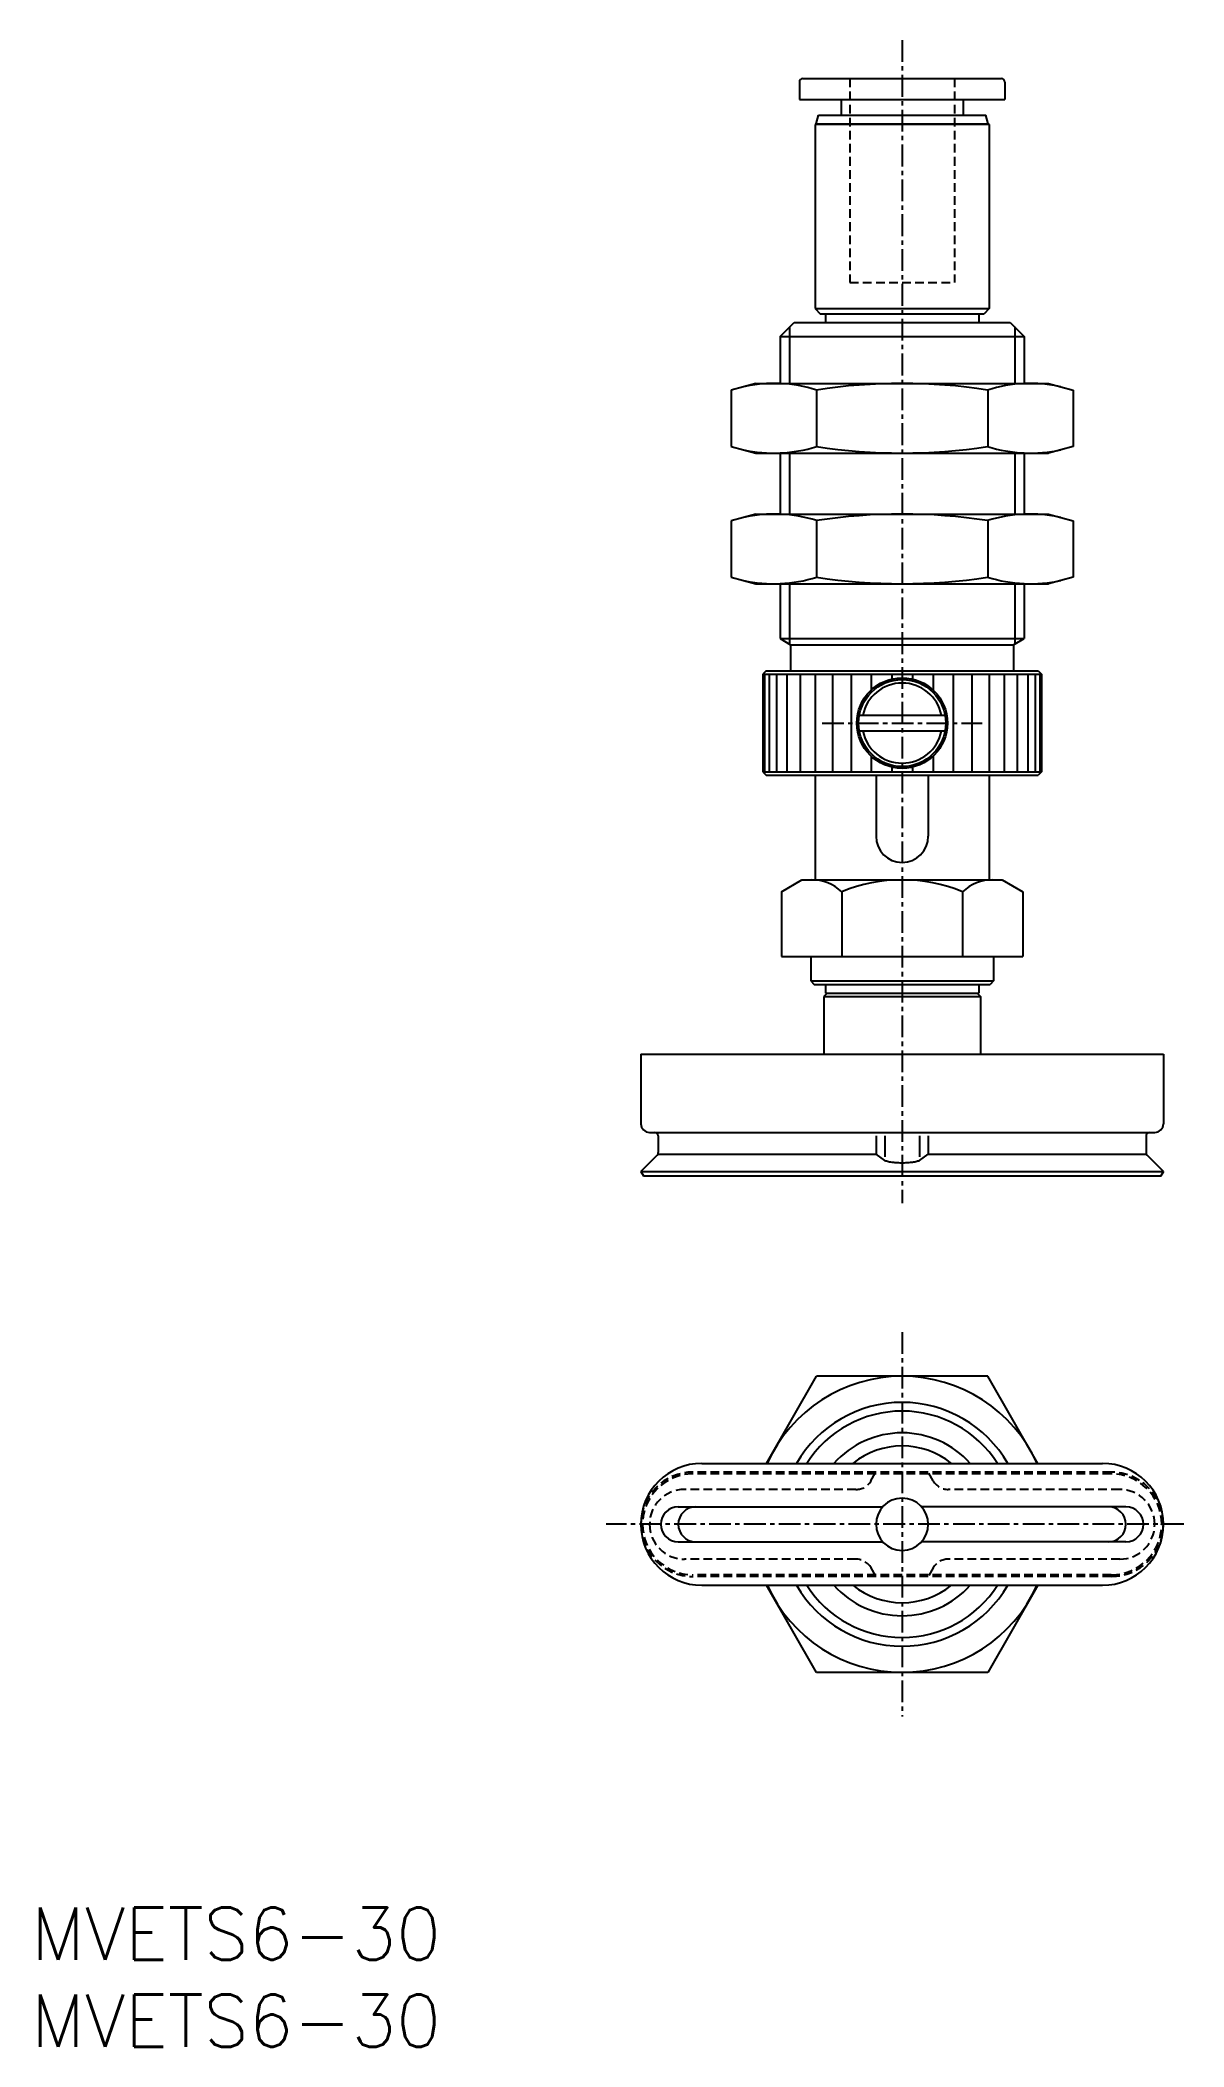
# Model space of a CAD drawing. Extents: x 1 to 66, y 0 to 115.
import ezdxf

# ---------------------------------------------------------------- set-up
doc = ezdxf.new("R2010")
doc.units = 0
doc.linetypes.add('CENTER', pattern=[2, 1.25, -0.25, 0.25, -0.25])
doc.linetypes.add('DASHED', pattern=[0.75, 0.5, -0.25])
doc.layers.get('0').update_dxf_attribs({"linetype": 'CONTINUOUS'})
doc.layers.add('CENTER', color=1, linetype='CENTER')
doc.styles.get("Standard").update_dxf_attribs({"font": 'txt.shx'})

# ---------------------------------------------------------------- blocks, each defined once
blk = doc.blocks.new('*U30')
at = {"color": 7, "linetype": 'CONTINUOUS'}
blk.add_text('MVETS6-30', height=3, dxfattribs=at).set_placement((0, 0))
blk = doc.blocks.new('*U31')
at = {"color": 7, "linetype": 'CONTINUOUS'}
blk.add_text('MVETS6-30', height=3, dxfattribs=at).set_placement((0, 5))

msp = doc.modelspace()

# ---------------------------------------------------------------- linework, layer by layer
at = {"color": 7, "linetype": 'CONTINUOUS'}
for p, q in [((44.3, 113), (55.7, 113)), ((44.1, 112.8), (44.1, 111.8)), ((44.1, 111.8), (55.9, 111.8)), ((46.5, 111.8), (46.5, 110.9)), ((53.5, 111.8), (53.5, 110.9)), ((55.9, 112.8), (55.9, 111.8)), ((45.07, 110.4), (45.2, 110.9)), ((45.2, 110.9), (54.8, 110.9)), ((54.93, 110.4), (54.8, 110.9)), ((45.07, 110.4), (45, 110.36)), ((45, 110.36), (45, 99.8)), ((55, 110.36), (45, 110.36)), ((45.07, 110.4), (54.93, 110.4)), ((54.93, 110.4), (55, 110.36)), ((55, 110.36), (55, 99.8)), ((45, 99.8), (45.3, 99.5)), ((45, 99.8), (55, 99.8)), ((45.3, 99.5), (54.7, 99.5)), ((45.6, 99.5), (45.6, 99)), ((54.4, 99.5), (54.4, 99)), ((55, 99.8), (54.7, 99.5)), ((43, 98.2), (43.8, 99)), ((43, 98.2), (57, 98.2)), ((43, 98.2), (43, 95.5)), ((43.54, 98.74), (43.54, 95.5)), ((43.8, 99), (56.2, 99)), ((56.2, 99), (57, 98.2)), ((56.46, 98.74), (56.46, 95.5)), ((57, 98.2), (57, 95.5)), ((41.6, 95.5), (40.19, 95.12)), ((40.19, 95.12), (40.19, 91.88)), ((41.6, 95.5), (58.4, 95.5)), ((45.09, 95.12), (45.09, 91.88)), ((54.91, 95.12), (54.91, 91.88)), ((58.4, 95.5), (59.81, 95.12)), ((59.81, 95.12), (59.81, 91.88)), ((40.19, 91.88), (41.6, 91.5)), ((41.6, 91.5), (58.4, 91.5)), ((43, 91.5), (43, 88)), ((43.54, 91.5), (43.54, 88)), ((56.46, 91.5), (56.46, 88)), ((57, 91.5), (57, 88)), ((59.81, 91.88), (58.4, 91.5)), ((41.6, 88), (40.19, 87.62)), ((40.19, 87.62), (40.19, 84.38)), ((41.6, 88), (58.4, 88)), ((45.09, 87.62), (45.09, 84.38)), ((54.91, 87.62), (54.91, 84.38)), ((58.4, 88), (59.81, 87.62)), ((59.81, 87.62), (59.81, 84.38)), ((40.19, 84.38), (41.6, 84)), ((59.81, 84.38), (58.4, 84)), ((41.6, 84), (58.4, 84)), ((43, 84), (43, 80.85)), ((43.54, 84), (43.54, 80.53)), ((56.46, 84), (56.46, 80.53)), ((57, 84), (57, 80.85)), ((43, 80.85), (57, 80.85)), ((43, 80.85), (43.6, 80.5)), ((56.4, 80.5), (57, 80.85)), ((43.6, 80.5), (43.6, 79)), ((43.6, 80.5), (56.4, 80.5)), ((56.4, 80.5), (56.4, 79)), ((42.2, 79), (42, 78.8)), ((42, 78.8), (58, 78.8)), ((42, 78.8), (42, 73.2)), ((42.09, 78.8), (42.09, 73.2)), ((42.2, 79), (57.8, 79)), ((42.36, 78.8), (42.36, 73.2)), ((42.79, 78.8), (42.79, 73.2)), ((43.39, 78.8), (43.39, 73.2)), ((44.14, 78.8), (44.14, 73.2)), ((45.01, 78.8), (45.01, 73.2)), ((46, 78.8), (46, 73.2)), ((47.08, 78.8), (47.08, 73.2)), ((48.22, 78.8), (48.22, 77.89)), ((49.4, 78.8), (49.4, 78.53)), ((50.6, 78.8), (50.6, 78.53)), ((51.78, 78.8), (51.78, 77.89)), ((52.92, 78.8), (52.92, 73.2)), ((54, 78.8), (54, 73.2)), ((54.99, 78.8), (54.99, 73.2)), ((55.86, 78.8), (55.86, 73.2)), ((56.61, 78.8), (56.61, 73.2)), ((57.21, 78.8), (57.21, 73.2)), ((57.64, 78.8), (57.64, 73.2)), ((57.8, 79), (58, 78.8)), ((57.91, 78.8), (57.91, 73.2)), ((58, 78.8), (58, 73.2)), ((47.54, 76.45), (52.46, 76.45)), ((47.54, 75.55), (52.46, 75.55)), ((48.22, 74.11), (48.22, 73.2)), ((51.78, 74.11), (51.78, 73.2)), ((42, 73.2), (58, 73.2)), ((42, 73.2), (42.2, 73)), ((42.2, 73), (57.8, 73)), ((45, 73), (45, 67)), ((48.5, 73), (48.5, 69.5)), ((49.4, 73.47), (49.4, 73.2)), ((50.6, 73.47), (50.6, 73.2)), ((51.5, 73), (51.5, 69.5)), ((55, 73), (55, 67)), ((58, 73.2), (57.8, 73)), ((43.07, 66.32), (44.25, 67)), ((44.25, 67), (55.75, 67)), ((55.75, 67), (56.93, 66.32)), ((43.07, 66.32), (43.07, 62.6)), ((46.54, 66.32), (46.54, 62.6)), ((53.46, 66.32), (53.46, 62.6)), ((56.93, 66.32), (56.93, 62.6)), ((43.07, 62.6), (56.93, 62.6)), ((44.75, 62.6), (44.75, 61.2)), ((55.25, 62.6), (55.25, 61.2)), ((44.75, 61.2), (55.25, 61.2)), ((44.75, 61.2), (44.95, 61)), ((55.25, 61.2), (55.05, 61)), ((44.95, 61), (55.05, 61)), ((45.7, 60.5), (45.5, 60.3)), ((45.5, 60.3), (45.5, 57)), ((45.5, 60.3), (54.5, 60.3)), ((45.6, 61), (45.6, 60.5)), ((45.6, 60.5), (54.4, 60.5)), ((54.3, 60.5), (54.5, 60.3)), ((54.4, 61), (54.4, 60.5)), ((54.5, 60.3), (54.5, 57)), ((35, 57), (35, 53)), ((35, 57), (65, 57)), ((65, 57), (65, 53)), ((35.5, 52.5), (64.5, 52.5)), ((36, 52.3), (36, 51.34)), ((48.5, 52.3), (48.5, 51.26)), ((49, 52.3), (49, 51.1)), ((51, 52.3), (51, 51.1)), ((51.5, 52.3), (51.5, 51.26)), ((64, 52.3), (64, 51.34)), ((35, 50.26), (35.94, 51.2)), ((36, 51.26), (48.5, 51.26)), ((49, 50.89), (48.5, 51.26)), ((51, 50.89), (51.5, 51.26)), ((51.5, 51.26), (64, 51.26)), ((65, 50.26), (64.06, 51.2)), ((35, 50.26), (65, 50.26)), ((35, 50.26), (35.15, 50)), ((35.15, 50), (64.85, 50)), ((65, 50.26), (64.85, 50)), ((42.21, 33.5), (45.09, 38.5)), ((54.91, 38.5), (45.09, 38.5)), ((57.79, 33.5), (54.91, 38.5)), ((38.5, 33.5), (61.5, 33.5)), ((38.5, 26.5), (61.5, 26.5)), ((45.09, 21.5), (42.21, 26.5)), ((57.79, 26.5), (54.91, 21.5)), ((54.91, 21.5), (45.09, 21.5))]:
    msp.add_line(p, q, dxfattribs=at)
at = {"color": 3, "linetype": 'DASHED'}
for p, q in [((47, 113), (47, 101.3)), ((53, 113), (53, 101.3)), ((47, 101.3), (53, 101.3)), ((62, 33), (38, 33)), ((62, 32.9), (38, 32.9)), ((48.21, 32.5), (48.5, 33)), ((51.79, 32.5), (51.5, 33)), ((47.35, 32), (37.5, 32)), ((62.5, 32), (52.65, 32)), ((47.35, 28), (37.5, 28)), ((62.5, 28), (52.65, 28)), ((62, 27.1), (38, 27.1)), ((62, 27), (38, 27)), ((48.21, 27.5), (48.5, 27)), ((51.79, 27.5), (51.5, 27))]:
    msp.add_line(p, q, dxfattribs=at)
at = {"color": 3, "linetype": 'CONTINUOUS'}
for p, q in [((37.15, 31), (48.88, 31)), ((62.85, 31), (51.12, 31)), ((37.15, 29), (48.88, 29)), ((62.85, 29), (51.12, 29))]:
    msp.add_line(p, q, dxfattribs=at)
at = {"color": 7, "linetype": 'CONTINUOUS'}
msp.add_lwpolyline([(49, 50.89, 0.022808), (49.11, 50.86, 0.022808), (49.22, 50.83, 0.022808), (49.34, 50.81, 0.022808), (49.46, 50.79, 0.022808), (49.59, 50.78, 0.022808), (49.73, 50.77, 0.022808), (49.86, 50.76, 0.022808), (50, 50.76, 0.022808), (50.14, 50.76, 0.022808), (50.27, 50.77, 0.022808), (50.41, 50.78, 0.022808), (50.54, 50.79, 0.022808), (50.66, 50.81, 0.022808), (50.78, 50.83, 0.022808), (50.89, 50.86, 0.022808), (51, 50.89, -1)], format="xyb", dxfattribs=at)
for radius in [2.6, 2.5]:
    msp.add_circle((50, 76), radius, dxfattribs=at)
for centre, radius, start, end in [((44.3, 112.8), 0.2, 90, 180), ((55.7, 112.8), 0.2, 0, 90), ((42.64, 87.37), 8.13, 72.433, 102.4323), ((50, 63.55), 31.95, 81.1646, 98.8354), ((57.36, 87.37), 8.13, 77.5671, 107.567), ((42.64, 99.63), 8.13, 257.5671, 287.567), ((50, 123.45), 31.95, 261.1646, 278.8354), ((57.36, 99.63), 8.13, 252.433, 282.4322), ((42.64, 79.87), 8.13, 72.433, 102.4323), ((50, 56.05), 31.95, 81.1646, 98.8354), ((57.36, 79.87), 8.13, 77.5671, 107.567), ((42.64, 92.13), 8.13, 257.5671, 287.567), ((50, 115.95), 31.95, 261.1646, 278.8354), ((57.36, 92.13), 8.13, 252.433, 282.4322), ((50, 76), 2.3, 11.2828, 168.7172), ((50, 76), 2.3, 191.2828, 348.7172), ((50, 69.5), 1.5, 180, 0), ((44.8, 64.45), 2.55, 47.1167, 90), ((50, 57.84), 9.16, 67.7807, 112.2193), ((55.2, 64.45), 2.55, 90, 132.8833), ((35.5, 53), 0.5, 180, 270), ((64.5, 53), 0.5, 270, 0), ((35.8, 52.3), 0.2, 0, 90), ((64.2, 52.3), 0.2, 90, 180), ((35.8, 51.34), 0.2, 315, 0), ((64.2, 51.34), 0.2, 180, 225), ((50, 30), 8.5, 24.3157, 155.6843), ((50, 30), 7, 30, 150), ((50, 30), 6.5, 32.579, 147.421), ((50, 30), 5.25, 41.8103, 138.1897), ((38.5, 30), 3.5, 90, 180), ((50, 30), 4.5, 51.0576, 128.9424), ((61.5, 30), 3.5, 0, 90), ((50, 30), 1.5, 0, 180), ((38.5, 30), 3.5, 180, 270), ((50, 30), 1.5, 180, 0), ((61.5, 30), 3.5, 270, 0), ((50, 30), 8.5, 204.3157, 335.6843), ((50, 30), 7, 210, 330), ((50, 30), 6.5, 212.579, 327.421), ((50, 30), 5.25, 221.8103, 318.1897), ((50, 30), 4.5, 231.0576, 308.9424)]:
    msp.add_arc(centre, radius, start, end, dxfattribs=at)
at = {"color": 3, "linetype": 'DASHED'}
for centre, radius, start, end in [((38, 30), 3, 90, 180), ((38, 30), 2.9, 90, 180), ((47.35, 33), 1, 270, 330), ((52.65, 33), 1, 210, 270), ((62, 30), 3, 0, 90), ((62, 30), 2.9, 0, 90), ((37.5, 30), 2, 90, 180), ((62.5, 30), 2, 0, 90), ((38, 30), 3, 180, 270), ((38, 30), 2.9, 180, 270), ((37.5, 30), 2, 180, 270), ((62, 30), 3, 270, 0), ((62, 30), 2.9, 270, 0), ((62.5, 30), 2, 270, 0), ((47.35, 27), 1, 30, 90), ((52.65, 27), 1, 90, 150)]:
    msp.add_arc(centre, radius, start, end, dxfattribs=at)
at = {"color": 3, "linetype": 'CONTINUOUS'}
for centre, start, end in [((37.15, 30), 90, 180), ((37.15, 30), 180, 270), ((38.15, 30), 90, 180), ((38.15, 30), 180, 270), ((61.85, 30), 0, 90), ((61.85, 30), 270, 0), ((62.85, 30), 0, 90), ((62.85, 30), 270, 0)]:
    msp.add_arc(centre, 1, start, end, dxfattribs=at)
at = {"color": 7, "linetype": 'CONTINUOUS'}
msp.add_point((64.85, 50), dxfattribs=at)
at = {"layer": 'CENTER', "color": 1, "linetype": 'CENTER'}
for p, q in [((50, 115.21), (50, 48.43)), ((45.4, 76), (54.6, 76)), ((50, 41.04), (50, 18.96)), ((66.17, 30), (33, 30))]:
    msp.add_line(p, q, dxfattribs=at)

# ---------------------------------------------------------------- block references
at = {"color": 7, "linetype": 'CONTINUOUS'}
for name in ['*U31', '*U30']:
    msp.add_blockref(name, (0, 0), dxfattribs=at)

doc.saveas('drawing.dxf')
